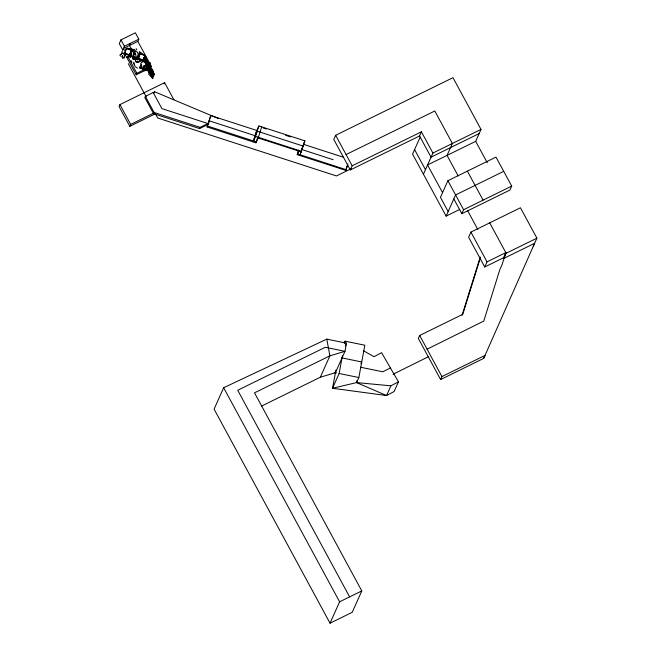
<?xml version="1.0" encoding="UTF-8"?>
<svg xmlns="http://www.w3.org/2000/svg" width="656" height="656" viewBox="0 0 656 656"><rect width="100%" height="100%" fill="white"/><g stroke="black" fill="none" stroke-linecap="round" stroke-linejoin="round"><path stroke-width="0.98" d="M122.426 55.522L123.18 58.048L122.254 57.736L122.311 55.875M131.077 56.777L131.536 52.833M130.782 51.832L131.454 51.914L130.782 51.832L131.266 48.839L132.889 49.462L131.93 52.152M135.21 54.136L135.267 53.128M129.601 56.088L131.454 51.914M140.827 66.035L140.942 64.427M134.275 54.965L134.472 52.308M143.894 67.691L144.082 70.217M124.812 55.416L124.271 58.007L122.254 57.736M139.449 52.037L141.147 52.718L139.539 55.268C137.694 54.678 142.778 52.316 139.449 52.037L138.703 54.76M138.375 56.236L139.023 56.408L138.375 56.236L139.006 54.874C140.072 55.588 138.711 58.548 137.998 59.417M121.163 54.538L122.385 50.783M349.623 596.878L237.718 390.263L325.278 347.278L344.99 351.313L329.902 355.823L254.512 392.837L361.792 590.908L352.215 612.31L330.034 623.2L214.086 409.123L223.655 387.721L326.786 339.127L346.507 343.154L344.99 351.313L335.421 372.706L332.526 388.27L386.548 395.543L394.108 391.55L398.454 381.833L381.587 352.69L374.027 356.684L363.473 350.771M335.585 371.804L335.921 369.992M398.454 381.833L390.894 385.826L356.585 382.587L332.526 388.27L339.136 373.494L342.407 355.872M344.777 343.145L345.138 341.186L364.851 345.22L358.848 377.528L356.585 382.587L386.548 395.543L390.894 385.826M356.585 382.587L356.954 380.628M138.465 56.145C138.203 57.236 138.285 60.18 136.366 58.753L136.932 59.015M126.132 49.069L127.157 48.011L130.585 49.216L130.405 49.782M130.733 56.039L125.148 54.136L124.706 53.39L126.37 48.29M126.288 48.651L131.462 50.323L131.905 49.061M298.423 150.839L297.225 154.652L345.794 170.388L347.196 165.837M462.045 315.339L480.233 257.004M480.348 257.923L462.767 314.314L419.676 335.47L418.339 338.439L440.602 379.545L483.702 358.381L485.03 355.413L441.931 376.569L440.602 379.545M533.287 246.271L536.911 238.161L520.454 207.772L470.91 232.093L468.614 237.234L484.727 266.992L487.031 261.859L505.833 252.626L502.152 264.434L499.847 269.575L483.784 321.079L427.097 349.189M261.424 127.461L261.695 126.862L258.407 137.342L255.963 142.803L207.099 126.969L210.806 115.563L256.832 130.478L253.544 140.958M207.099 126.969L210.806 115.563M258.866 125.944L256.422 131.405L253.134 141.885L255.578 136.423L258.866 125.944L304.901 140.86L300.079 154.75L303.072 145.222M255.963 142.803L257.759 137.079M298.742 150.117L297.545 153.93L346.114 169.666L347.91 163.951M124.706 53.39L124.976 52.595M125.411 51.414L125.804 50.225M126.403 54.612L126.592 54.046M128.232 49.052L128.412 48.487M128.576 55.342L128.765 54.784L130.921 55.473L130.585 56.49L129.158 55.448L130.388 53.021L130.987 53.333L130.388 53.021M144.632 68.88L144.476 70.741L146.723 70.323L145.739 70.003M140.966 59.688L138.859 58.737L138.613 59.278L142.016 60.754L143.049 60.139L138.137 57.851L138.842 58.359L138.195 58.991M129.445 54.489L128.961 55.867L130.585 56.49M140.277 60.106L139.572 61.746L137.227 62.509L135.595 61.639L135.226 59.032M138.687 54.858L137.391 57.81L134.734 58.171L132.717 55.653M483.702 358.381L534.615 243.302L503.874 258.39L503.529 257.767L505.833 252.626M120.958 39.877L119.285 43.608L122.738 49.987L124.41 46.248L138.818 39.18L135.366 32.8L120.958 39.877L124.41 46.248M130.454 43.288L129.462 45.494L131.872 49.946M124.861 51.119L123.418 48.462L137.834 41.385L138.818 39.18M173.889 99.778L164.623 82.664L119.95 104.599L119.089 106.526L129.814 126.329L155.341 113.8M126.583 57.08L136.186 74.809L136.866 73.283L144.074 69.749M139.958 68.249L145.074 68.56L147.338 67.617L150.577 63.845L149.986 62.41L146.706 66.264L144.443 67.199L139.334 66.896L139.958 68.249L145.074 68.56M147.666 68.609L146.214 65.026L143.951 65.969L146.214 65.026L147.764 68.38L145.402 69.552L147.764 68.38M144.41 67.281L145.033 68.642M147.305 67.699L146.673 66.346M137.834 41.385L151.274 66.215L150.593 67.74L146.993 69.503M129.814 126.329L130.675 124.41L153.471 113.217M218.227 118.474L154.693 91.791L145.37 96.366L144.828 97.572L153.545 113.66L199.572 128.576L208.633 124.132M154.152 92.996L154.693 91.791M164.049 83.952L164.623 82.664M153.545 113.66L154.078 112.455L145.37 96.366M199.572 128.576L200.113 127.371L209.174 122.926M297.225 154.652L298.808 151.118M304.901 140.86L303.375 144.271L343.654 157.325M302.104 148.658L303.252 146.099L257.218 131.184L255.192 135.718L209.157 120.802M442.554 192.634L427.564 164.959L475.674 141.343L481.004 129.412L452.984 77.679L335.642 135.284L333.789 139.425L350.32 169.945L419.561 135.956L421.406 131.823L432.903 153.037L423.432 174.193M345.794 170.388L346.114 169.666M350.32 169.945L352.174 165.812L421.406 131.823M420.176 137.088L412.558 154.111L446.137 216.111L459.758 209.428M261.49 406.113L320.333 377.225L329.902 355.823L326.786 339.127M344.31 343.031L345.138 341.186M345.253 345.95L346.507 343.154M360.989 363.654L361.743 361.964L342.03 357.93M453.829 198.932L461.816 213.684L509.925 190.068L511.705 186.091L495.993 157.096L447.892 180.712L440.455 197.333L448.171 211.576M446.137 216.111L455.6 194.955L503.71 171.339M461.816 213.684L463.595 209.715L511.705 186.091M330.034 623.2L339.603 601.798L361.792 590.908M503.874 258.39L506.17 253.257L536.911 238.161M143.049 60.139L144 58.048M140.015 52.3L139.252 52.464M138.941 56.498L139.564 55.137M144.771 56.383L144.705 54.891L141.048 53.956M142.885 60.516L143.156 59.926M144.263 57.466L145.124 55.645M138.498 56.367L137.391 58.614L134.16 59.048L132.61 57.154M138.547 56.695L137.268 58.573L134.004 59.007L132.373 57.523M135.587 53.054L135.374 54.202M138.982 55.006L140.245 53.341L140.884 53.915L140.884 53.128M143.492 57.769L145.681 56.687L147.633 62.279L143.492 57.769L145.681 56.687M142.573 59.811L144.771 58.737L146.714 64.329L142.573 59.811L144.771 58.737M141.819 61.5L144.017 60.426M150.314 70.364L152.512 69.29L154.463 74.882L150.314 70.364L152.512 69.29M144.828 58.376L151.069 69.905L151.864 69.511L146.099 58.876M149.396 72.414L151.593 71.34L153.545 76.924L149.396 72.414L150.946 71.561L144.705 60.032M150.946 71.561L150.15 71.947L144.394 61.311M149.855 73.07L148.641 74.103L152.791 78.613L150.839 73.021L149.855 73.07L152.791 78.613M131.585 51.816L134.611 49.29L135.308 51.709M131.397 53.579L130.798 54.202L131.462 54.3L129.781 54.292M143.238 61.434L140.753 63.279L141.696 65.329M125.427 55.481L122.844 52.988L120.097 54.702L119.941 55.506L121.089 56.35M390.443 367.983L382.768 371.788L360.447 367.221M393.067 374.248L428.753 356.552M147.674 67.978L151.274 66.215M136.186 74.809L145.189 70.389M151.069 69.905L151.864 69.511M346.073 154.554L434.797 110.995L452.386 143.467L447.056 155.39L458.175 175.923M351.14 168.764L336.503 175.947L157.702 118.006L155.292 113.562M432.903 153.037L481.004 129.412M479.159 133.553L431.049 157.169L419.561 135.956M484.727 266.992L503.529 257.767M143.894 66.838L144.738 66.42M126.165 48.913L127.043 48.601M140.138 60.967L137.465 61.836L135.595 61.008L135.152 58.351M140.13 61.188L137.457 62.066L135.554 61.172L135.054 58.4M320.333 377.225L335.421 372.706M124.123 56.154L124.714 55.981M129.757 54.751L130.979 53.21L131.561 49.938L130.97 49.741L130.864 51.717L129.306 54.842L129.896 55.038L124.861 53.005M140.327 53.653L144.96 55.973M129.945 54.522L131.684 54.44M125.968 56.883L130.724 56.777M129.822 54.268L131.725 54.276M334.617 372.542L336.61 372.952M339.136 373.494L358.848 377.528M135.489 58.753L136.063 57.99L135.8 54.678M129.511 56.572L128.691 56.326L129.183 56.514M130.019 56.793L130.839 57.039L129.019 56.465M132.889 49.462L132.151 49.717L132.742 49.913M263.368 128.084L266.27 129.027M285.639 135.308L290.477 136.874M301.727 149.511L333.125 159.687M255.578 136.423L301.604 151.339M258.136 137.94L301.342 151.938M207.936 123.533L161.901 108.617L153.192 92.529M207.509 126.042L256.373 141.876M154.078 112.455L200.113 127.371M136.341 59.204L135.825 58.999L136.587 59.368M137.481 68.117L135.316 66.764L133.422 63.14M133.193 59.229L132.66 59.007A3.419 0.648 -24.9 0 1 133.742 58.425M141.302 53.415L143.41 54.366M136.186 59.13L137.899 59.934L137.145 59.565M131.946 50.176L133.717 51.02M129.47 48.806L133.676 50.848M137.506 59.048L138.227 59.409M131.405 55.883L133.783 58.81M475.674 141.343L487.277 162.77M467.375 171.142L483.087 200.146M489.712 222.868L506.17 253.257M467.63 210.683L477.871 229.584M447.892 180.712L463.595 209.715M470.91 232.093L487.031 261.859M414.592 149.576L425.465 169.658M335.642 135.284L352.174 165.812M419.676 335.47L441.931 376.569M145.747 58.892L151.503 69.528M144.828 60.942L150.593 71.578M147.305 67.929L149.707 72.365M147.436 68.831L149.839 73.267L149.396 73.636L147.001 69.2M140.556 65.977L142.483 69.536M127.74 56.441L136.866 73.283M128.314 63.739L146.14 96.662M119.95 104.599L130.675 124.41M223.655 387.721L339.603 601.798M151.528 69.331L154.463 74.882M144.697 56.736L147.633 62.279M150.609 71.381L153.545 76.924M143.787 58.778L146.714 64.329M143.033 60.467L143.869 62.049M143.951 65.969L145.501 69.323M131.093 60.647L131.938 62.468M136.194 48.651L136.809 50.012M125.534 55.539L123 53.128M133.898 62.164L134.226 64.058M133.43 52.57L133.307 55.375L134.947 57.392L137.12 57.097L138.195 54.719L137.35 52.045L135.234 51.086L133.43 52.57M129.609 55.949L128.814 55.719L131.093 56.482L129.609 55.949"/></g></svg>
